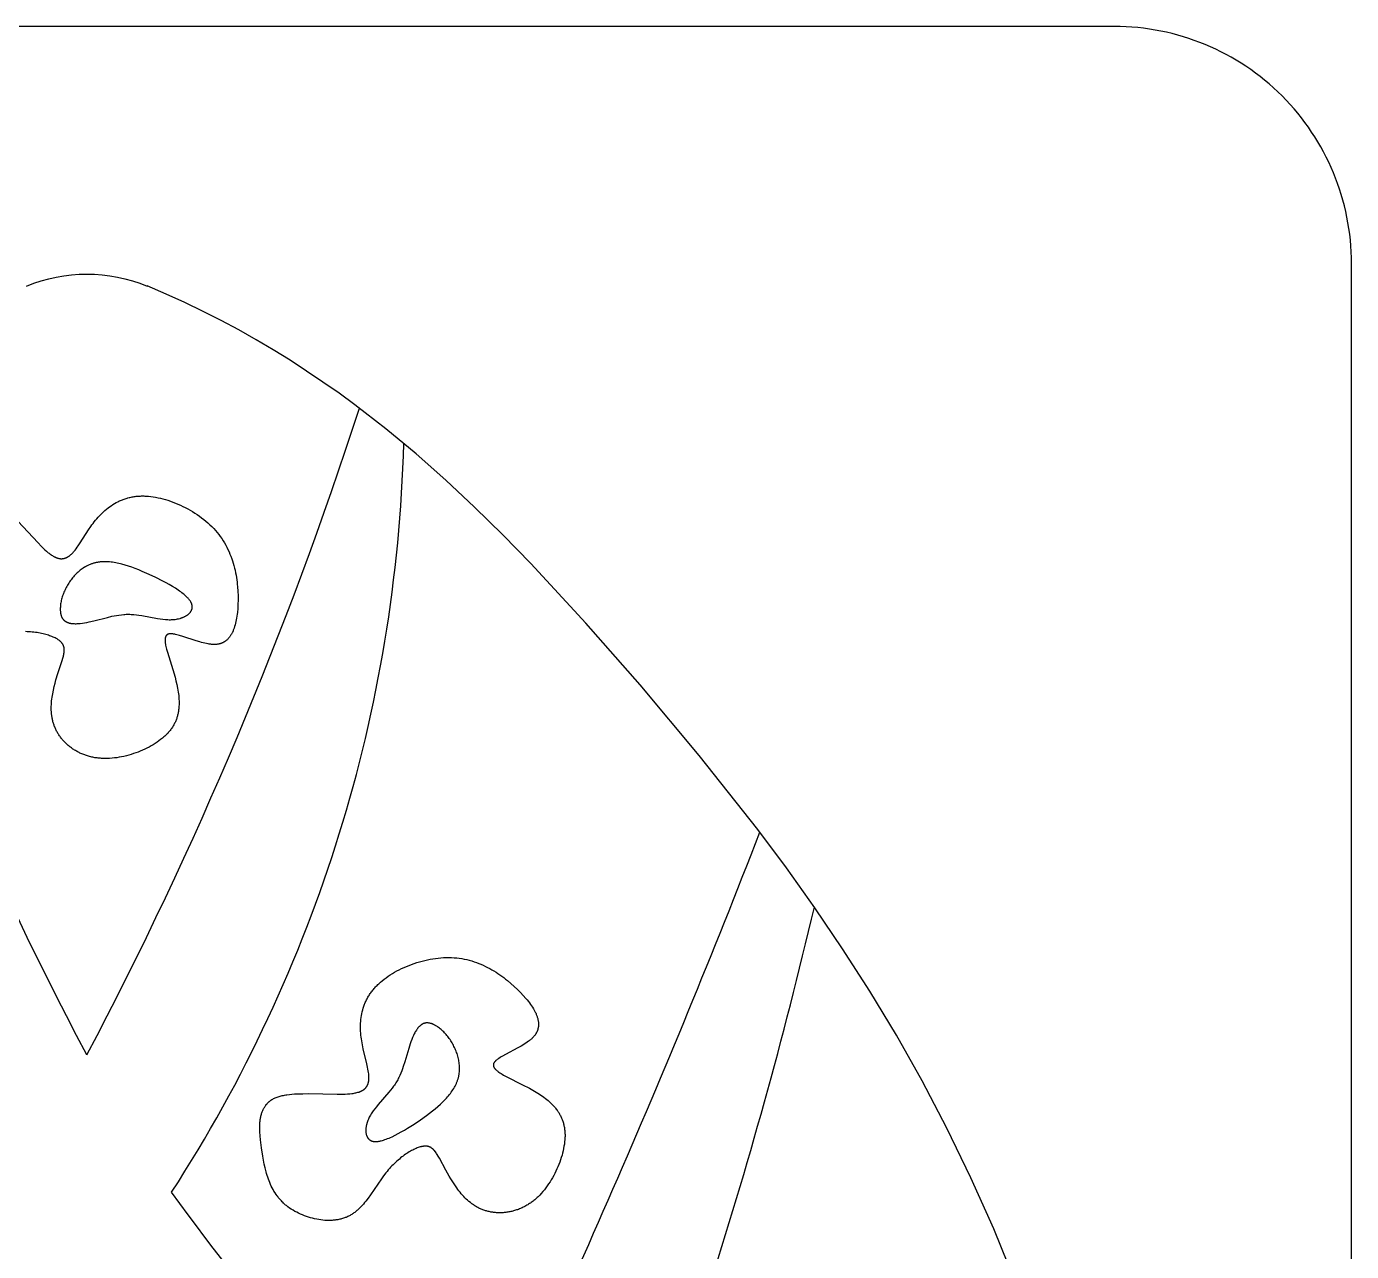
# Model space of a CAD drawing. Extents: x -66 to 16, y -52 to 43.
# Drawn here: x -0.76 to 16, y 27.5 to 43 of the extents above; entities that cross this region are included whole.
import ezdxf

# ---------------------------------------------------------------- set-up
doc = ezdxf.new("R2010")
doc.units = 0
doc.layers.add('CURVES', color=7, linetype='CONTINUOUS')
doc.layers.add('DEFAULT', color=7, linetype='CONTINUOUS')

msp = doc.modelspace()

# ---------------------------------------------------------------- linework, layer by layer
at = {"layer": 'CURVES'}
msp.add_lwpolyline([(-16, 0, 0.414214), (-13, -3), (13, -3, 0.414214), (16, 0), (16, 40, 0.414214), (13, 43), (-13, 43, 0.414214), (-16, 40)], format="xyb", close=True, dxfattribs=at)
msp.add_lwpolyline([(-16, 0, 0.414214), (-13, -3), (13, -3, 0.414214), (16, 0), (16, 40, 0.414214), (13, 43), (-13, 43, 0.414214), (-16, 40)], format="xyb", close=True, dxfattribs=at)
msp.add_lwpolyline([(11.748, 27.106), (11.473, 27.783), (11.184, 28.432), (10.881, 29.057), (10.567, 29.657), (10.242, 30.235), (9.906, 30.792), (9.562, 31.329), (9.21, 31.848), (8.852, 32.351), (8.488, 32.839), (7.749, 33.774), (7, 34.667), (6.314, 35.451), (5.619, 36.204), (5.265, 36.566), (4.906, 36.919), (4.54, 37.26), (4.167, 37.59), (3.784, 37.907), (3.392, 38.211), (3.191, 38.358), (2.988, 38.501), (2.781, 38.64), (2.572, 38.776), (2.359, 38.908), (2.142, 39.036), (1.922, 39.16), (1.699, 39.28), (1.471, 39.395), (1.239, 39.507), (1.003, 39.613), (0.763, 39.716)], dxfattribs=at)
at = {"layer": 'CURVES', "extrusion": (0, 0, -1)}
msp.add_arc((0, 37.867), 2, 67.5705, 112.4295, dxfattribs=at)
msp.add_arc((0, 37.867), 2, 67.5705, 112.4295, dxfattribs=at)
at = {"layer": 'DEFAULT'}
for points in [[(11.748, 27.106), (11.473, 27.783), (11.184, 28.432), (10.881, 29.057), (10.567, 29.657), (10.242, 30.235), (9.906, 30.792), (9.562, 31.329), (9.21, 31.848), (8.852, 32.351), (8.488, 32.839), (7.749, 33.774), (7, 34.667), (6.314, 35.451), (5.619, 36.204), (5.265, 36.566), (4.906, 36.919), (4.54, 37.26), (4.167, 37.59), (3.784, 37.907), (3.392, 38.211), (3.191, 38.358), (2.988, 38.501), (2.781, 38.64), (2.572, 38.776), (2.359, 38.908), (2.142, 39.036), (1.922, 39.16), (1.699, 39.28), (1.471, 39.395), (1.239, 39.507), (1.003, 39.613), (0.763, 39.716)], [(-0.868, 36.736), (-0.621, 36.469), (-0.575, 36.421), (-0.552, 36.399), (-0.53, 36.378), (-0.508, 36.359), (-0.487, 36.341), (-0.476, 36.333), (-0.466, 36.325), (-0.455, 36.317), (-0.445, 36.31), (-0.435, 36.304), (-0.426, 36.298), (-0.416, 36.292), (-0.411, 36.29), (-0.406, 36.287), (-0.402, 36.285), (-0.397, 36.283), (-0.392, 36.281), (-0.388, 36.279), (-0.383, 36.277), (-0.379, 36.275), (-0.374, 36.274), (-0.37, 36.272), (-0.365, 36.271), (-0.361, 36.27), (-0.356, 36.269), (-0.352, 36.268), (-0.348, 36.267), (-0.344, 36.267), (-0.339, 36.266), (-0.335, 36.266), (-0.331, 36.265), (-0.327, 36.265), (-0.323, 36.265), (-0.319, 36.265), (-0.315, 36.265), (-0.311, 36.265), (-0.307, 36.266), (-0.303, 36.266), (-0.299, 36.267), (-0.295, 36.267), (-0.291, 36.268), (-0.287, 36.269), (-0.283, 36.27), (-0.279, 36.271), (-0.276, 36.272), (-0.272, 36.274), (-0.268, 36.275), (-0.264, 36.276), (-0.261, 36.278), (-0.257, 36.28), (-0.253, 36.281), (-0.25, 36.283), (-0.246, 36.285), (-0.242, 36.287), (-0.239, 36.289), (-0.235, 36.291), (-0.232, 36.294), (-0.228, 36.296), (-0.225, 36.299), (-0.221, 36.301), (-0.214, 36.306), (-0.208, 36.312), (-0.201, 36.318), (-0.194, 36.324), (-0.187, 36.331), (-0.181, 36.337), (-0.174, 36.344), (-0.168, 36.352), (-0.161, 36.359), (-0.148, 36.375), (-0.135, 36.391), (-0.123, 36.409), (-0.11, 36.427), (-0.085, 36.465), (0.02, 36.63), (0.049, 36.672), (0.064, 36.692), (0.079, 36.712), (0.094, 36.732), (0.11, 36.752), (0.126, 36.771), (0.142, 36.79), (0.159, 36.808), (0.176, 36.826), (0.194, 36.843), (0.212, 36.86), (0.23, 36.877), (0.249, 36.892), (0.268, 36.908), (0.288, 36.922), (0.308, 36.936), (0.329, 36.95), (0.35, 36.963), (0.371, 36.975), (0.393, 36.986), (0.404, 36.992), (0.415, 36.997), (0.427, 37.002), (0.438, 37.007), (0.45, 37.011), (0.461, 37.016), (0.473, 37.02), (0.485, 37.024), (0.497, 37.028), (0.509, 37.032), (0.521, 37.035), (0.534, 37.038), (0.546, 37.041), (0.559, 37.044), (0.572, 37.047), (0.585, 37.049), (0.598, 37.051), (0.611, 37.053), (0.624, 37.055), (0.638, 37.056), (0.651, 37.057), (0.665, 37.058), (0.679, 37.058), (0.693, 37.059), (0.707, 37.059), (0.721, 37.059), (0.735, 37.058), (0.75, 37.058), (0.779, 37.056), (0.809, 37.053), (0.839, 37.048), (0.87, 37.043), (0.901, 37.037), (0.932, 37.03), (0.963, 37.022), (0.995, 37.013), (1.026, 37.004), (1.058, 36.993), (1.09, 36.981), (1.121, 36.969), (1.153, 36.956), (1.184, 36.942), (1.215, 36.927), (1.246, 36.912), (1.277, 36.895), (1.307, 36.878), (1.337, 36.861), (1.367, 36.842), (1.396, 36.823), (1.424, 36.803), (1.452, 36.783), (1.479, 36.762), (1.506, 36.74), (1.532, 36.717), (1.557, 36.695), (1.581, 36.671), (1.605, 36.647), (1.627, 36.622), (1.649, 36.597), (1.669, 36.572), (1.689, 36.546), (1.707, 36.519), (1.725, 36.492), (1.741, 36.465), (1.757, 36.437), (1.772, 36.409), (1.786, 36.381), (1.799, 36.352), (1.811, 36.324), (1.823, 36.295), (1.834, 36.265), (1.843, 36.236), (1.853, 36.207), (1.861, 36.177), (1.869, 36.147), (1.876, 36.118), (1.882, 36.088), (1.888, 36.058), (1.893, 36.029), (1.897, 35.999), (1.901, 35.97), (1.904, 35.941), (1.907, 35.911), (1.911, 35.854), (1.913, 35.797), (1.913, 35.742), (1.912, 35.688), (1.909, 35.636), (1.905, 35.585), (1.902, 35.561), (1.899, 35.537), (1.895, 35.514), (1.891, 35.491), (1.887, 35.469), (1.882, 35.448), (1.876, 35.427), (1.87, 35.407), (1.864, 35.387), (1.86, 35.378), (1.857, 35.368), (1.853, 35.359), (1.85, 35.35), (1.846, 35.342), (1.842, 35.333), (1.837, 35.325), (1.833, 35.317), (1.829, 35.309), (1.824, 35.301), (1.819, 35.294), (1.814, 35.286), (1.809, 35.279), (1.804, 35.272), (1.799, 35.266), (1.794, 35.259), (1.788, 35.253), (1.782, 35.247), (1.776, 35.241), (1.77, 35.236), (1.764, 35.231), (1.761, 35.228), (1.758, 35.226), (1.755, 35.223), (1.751, 35.221), (1.748, 35.219), (1.745, 35.216), (1.741, 35.214), (1.738, 35.212), (1.734, 35.21), (1.731, 35.208), (1.727, 35.206), (1.724, 35.204), (1.72, 35.202), (1.717, 35.201), (1.713, 35.199), (1.709, 35.197), (1.705, 35.196), (1.702, 35.194), (1.698, 35.193), (1.694, 35.192), (1.69, 35.19), (1.686, 35.189), (1.682, 35.188), (1.678, 35.187), (1.674, 35.186), (1.669, 35.185), (1.665, 35.184), (1.661, 35.183), (1.652, 35.182), (1.644, 35.181), (1.635, 35.18), (1.625, 35.179), (1.616, 35.179), (1.607, 35.179), (1.597, 35.179), (1.587, 35.18), (1.577, 35.181), (1.567, 35.182), (1.557, 35.183), (1.547, 35.184), (1.536, 35.186), (1.515, 35.19), (1.494, 35.194), (1.472, 35.199), (1.45, 35.205), (1.428, 35.211), (1.384, 35.224), (1.213, 35.281), (1.174, 35.293), (1.156, 35.299), (1.138, 35.303), (1.121, 35.307), (1.113, 35.309), (1.105, 35.311), (1.097, 35.312), (1.09, 35.313), (1.082, 35.314), (1.075, 35.315), (1.068, 35.315), (1.065, 35.315), (1.062, 35.315), (1.059, 35.315), (1.056, 35.315), (1.053, 35.315), (1.05, 35.315), (1.047, 35.314), (1.044, 35.314), (1.041, 35.314), (1.039, 35.313), (1.036, 35.312), (1.035, 35.312), (1.034, 35.312), (1.032, 35.311), (1.031, 35.311), (1.03, 35.311), (1.029, 35.31), (1.028, 35.31), (1.026, 35.309), (1.025, 35.309), (1.024, 35.308), (1.023, 35.308), (1.022, 35.307), (1.021, 35.307), (1.02, 35.306), (1.019, 35.306), (1.018, 35.305), (1.017, 35.304), (1.016, 35.304), (1.015, 35.303), (1.014, 35.302), (1.014, 35.302), (1.013, 35.301), (1.012, 35.3), (1.011, 35.299), (1.01, 35.299), (1.009, 35.298), (1.009, 35.297), (1.008, 35.296), (1.007, 35.295), (1.006, 35.294), (1.006, 35.293), (1.005, 35.293), (1.004, 35.292), (1.004, 35.291), (1.003, 35.29), (1.002, 35.289), (1.002, 35.288), (1.001, 35.287), (1.001, 35.286), (1, 35.285), (1, 35.284), (0.999, 35.282), (0.999, 35.281), (0.998, 35.28), (0.997, 35.278), (0.996, 35.276), (0.996, 35.273), (0.995, 35.271), (0.994, 35.268), (0.993, 35.265), (0.993, 35.263), (0.992, 35.26), (0.992, 35.257), (0.992, 35.254), (0.991, 35.251), (0.991, 35.248), (0.991, 35.245), (0.991, 35.242), (0.991, 35.239), (0.991, 35.232), (0.991, 35.226), (0.991, 35.219), (0.992, 35.211), (0.992, 35.204), (0.993, 35.196), (0.994, 35.189), (0.997, 35.172), (1.001, 35.155), (1.005, 35.138), (1.009, 35.119), (1.019, 35.081), (1.088, 34.861), (1.116, 34.766), (1.128, 34.719), (1.139, 34.672), (1.149, 34.625), (1.153, 34.602), (1.157, 34.578), (1.16, 34.555), (1.163, 34.532), (1.165, 34.509), (1.166, 34.486), (1.167, 34.463), (1.168, 34.441), (1.167, 34.418), (1.166, 34.396), (1.164, 34.374), (1.163, 34.363), (1.162, 34.352), (1.16, 34.341), (1.158, 34.33), (1.156, 34.319), (1.154, 34.308), (1.152, 34.297), (1.149, 34.286), (1.146, 34.276), (1.143, 34.265), (1.14, 34.255), (1.137, 34.244), (1.133, 34.234), (1.129, 34.223), (1.125, 34.213), (1.12, 34.202), (1.116, 34.192), (1.111, 34.182), (1.106, 34.172), (1.1, 34.162), (1.094, 34.152), (1.089, 34.142), (1.082, 34.132), (1.076, 34.122), (1.069, 34.112), (1.062, 34.103), (1.055, 34.093), (1.047, 34.084), (1.039, 34.074), (1.031, 34.065), (1.023, 34.055), (1.014, 34.046), (1.005, 34.037), (0.995, 34.028), (0.986, 34.019), (0.976, 34.01), (0.956, 33.993), (0.934, 33.975), (0.912, 33.959), (0.889, 33.942), (0.864, 33.927), (0.84, 33.911), (0.814, 33.896), (0.788, 33.882), (0.761, 33.868), (0.734, 33.855), (0.706, 33.842), (0.677, 33.83), (0.649, 33.818), (0.619, 33.808), (0.59, 33.798), (0.56, 33.788), (0.53, 33.779), (0.5, 33.771), (0.47, 33.764), (0.439, 33.758), (0.409, 33.752), (0.379, 33.747), (0.349, 33.743), (0.319, 33.74), (0.289, 33.738), (0.259, 33.737), (0.23, 33.737), (0.201, 33.737), (0.186, 33.738), (0.172, 33.739), (0.158, 33.74), (0.144, 33.741), (0.13, 33.743), (0.116, 33.745), (0.103, 33.747), (0.089, 33.75), (0.076, 33.752), (0.062, 33.755), (0.049, 33.758), (0.036, 33.761), (0.023, 33.765), (0.01, 33.769), (-0.002, 33.773), (-0.015, 33.777), (-0.027, 33.781), (-0.039, 33.786), (-0.051, 33.791), (-0.063, 33.796), (-0.075, 33.801), (-0.087, 33.806), (-0.098, 33.812), (-0.11, 33.818), (-0.121, 33.824), (-0.132, 33.83), (-0.143, 33.836), (-0.154, 33.843), (-0.164, 33.849), (-0.175, 33.856), (-0.185, 33.863), (-0.195, 33.87), (-0.205, 33.878), (-0.215, 33.885), (-0.224, 33.893), (-0.234, 33.901), (-0.243, 33.908), (-0.252, 33.917), (-0.261, 33.925), (-0.269, 33.933), (-0.278, 33.942), (-0.286, 33.95), (-0.294, 33.959), (-0.302, 33.968), (-0.31, 33.977), (-0.318, 33.986), (-0.325, 33.996), (-0.332, 34.005), (-0.339, 34.015), (-0.346, 34.024), (-0.352, 34.034), (-0.359, 34.044), (-0.365, 34.054), (-0.371, 34.064), (-0.377, 34.074), (-0.382, 34.084), (-0.387, 34.094), (-0.393, 34.105), (-0.397, 34.115), (-0.402, 34.126), (-0.406, 34.136), (-0.411, 34.147), (-0.415, 34.158), (-0.418, 34.169), (-0.422, 34.18), (-0.425, 34.191), (-0.428, 34.202), (-0.431, 34.213), (-0.434, 34.224), (-0.436, 34.235), (-0.438, 34.247), (-0.44, 34.258), (-0.442, 34.269), (-0.444, 34.281), (-0.446, 34.303), (-0.448, 34.326), (-0.449, 34.349), (-0.449, 34.373), (-0.449, 34.396), (-0.448, 34.419), (-0.447, 34.442), (-0.445, 34.465), (-0.442, 34.488), (-0.439, 34.511), (-0.436, 34.534), (-0.432, 34.557), (-0.423, 34.602), (-0.413, 34.647), (-0.402, 34.69), (-0.39, 34.732), (-0.366, 34.812), (-0.312, 34.977), (-0.304, 35.005), (-0.297, 35.03), (-0.294, 35.042), (-0.292, 35.054), (-0.29, 35.065), (-0.288, 35.076), (-0.287, 35.082), (-0.287, 35.087), (-0.286, 35.092), (-0.286, 35.097), (-0.286, 35.103), (-0.286, 35.108), (-0.286, 35.112), (-0.286, 35.117), (-0.286, 35.122), (-0.286, 35.127), (-0.287, 35.131), (-0.287, 35.136), (-0.288, 35.14), (-0.289, 35.145), (-0.29, 35.149), (-0.291, 35.153), (-0.293, 35.158), (-0.294, 35.162), (-0.295, 35.164), (-0.296, 35.166), (-0.297, 35.168), (-0.297, 35.17), (-0.298, 35.172), (-0.299, 35.174), (-0.3, 35.176), (-0.301, 35.178), (-0.302, 35.18), (-0.304, 35.182), (-0.306, 35.186), (-0.308, 35.189), (-0.311, 35.193), (-0.314, 35.197), (-0.317, 35.201), (-0.32, 35.204), (-0.323, 35.208), (-0.327, 35.212), (-0.331, 35.215), (-0.334, 35.219), (-0.339, 35.222), (-0.343, 35.226), (-0.347, 35.229), (-0.352, 35.232), (-0.356, 35.236), (-0.361, 35.239), (-0.366, 35.243), (-0.372, 35.246), (-0.377, 35.249), (-0.389, 35.256), (-0.401, 35.262), (-0.413, 35.268), (-0.427, 35.274), (-0.441, 35.28), (-0.455, 35.286), (-0.471, 35.291), (-0.486, 35.296), (-0.503, 35.301), (-0.519, 35.306), (-0.537, 35.311), (-0.554, 35.315), (-0.573, 35.319), (-0.591, 35.323), (-0.61, 35.326), (-0.63, 35.329), (-0.65, 35.332), (-0.67, 35.335), (-0.691, 35.337), (-0.712, 35.339), (-0.733, 35.34), (-0.755, 35.341), (-0.777, 35.342)]]:
    msp.add_lwpolyline(points, dxfattribs=at)
for points in [[(0.142, 36.221), (0.134, 36.219), (0.125, 36.217), (0.117, 36.216), (0.108, 36.214), (0.1, 36.212), (0.092, 36.209), (0.084, 36.207), (0.075, 36.205), (0.067, 36.202), (0.059, 36.199), (0.052, 36.196), (0.044, 36.193), (0.028, 36.187), (0.013, 36.18), (-0.002, 36.172), (-0.017, 36.164), (-0.031, 36.156), (-0.045, 36.147), (-0.059, 36.138), (-0.072, 36.128), (-0.085, 36.118), (-0.098, 36.107), (-0.111, 36.096), (-0.123, 36.085), (-0.135, 36.073), (-0.147, 36.062), (-0.158, 36.049), (-0.169, 36.037), (-0.18, 36.024), (-0.19, 36.011), (-0.2, 35.998), (-0.21, 35.984), (-0.22, 35.971), (-0.229, 35.957), (-0.237, 35.943), (-0.246, 35.928), (-0.254, 35.914), (-0.262, 35.899), (-0.269, 35.885), (-0.276, 35.87), (-0.283, 35.855), (-0.289, 35.84), (-0.295, 35.825), (-0.301, 35.811), (-0.306, 35.796), (-0.311, 35.781), (-0.315, 35.766), (-0.319, 35.751), (-0.323, 35.737), (-0.326, 35.722), (-0.329, 35.708), (-0.331, 35.694), (-0.333, 35.68), (-0.334, 35.666), (-0.335, 35.653), (-0.336, 35.639), (-0.336, 35.626), (-0.336, 35.62), (-0.336, 35.614), (-0.336, 35.608), (-0.335, 35.601), (-0.335, 35.595), (-0.334, 35.589), (-0.333, 35.583), (-0.332, 35.578), (-0.331, 35.572), (-0.33, 35.566), (-0.329, 35.561), (-0.328, 35.556), (-0.326, 35.55), (-0.324, 35.545), (-0.323, 35.54), (-0.321, 35.535), (-0.319, 35.53), (-0.317, 35.526), (-0.314, 35.521), (-0.312, 35.517), (-0.311, 35.514), (-0.31, 35.512), (-0.308, 35.51), (-0.307, 35.508), (-0.306, 35.506), (-0.304, 35.504), (-0.303, 35.502), (-0.301, 35.5), (-0.3, 35.498), (-0.298, 35.496), (-0.297, 35.494), (-0.295, 35.493), (-0.293, 35.491), (-0.292, 35.489), (-0.29, 35.487), (-0.288, 35.486), (-0.287, 35.484), (-0.285, 35.483), (-0.283, 35.481), (-0.281, 35.48), (-0.279, 35.478), (-0.277, 35.477), (-0.275, 35.475), (-0.273, 35.474), (-0.271, 35.472), (-0.269, 35.471), (-0.267, 35.47), (-0.265, 35.469), (-0.261, 35.466), (-0.256, 35.464), (-0.252, 35.462), (-0.247, 35.46), (-0.243, 35.458), (-0.238, 35.456), (-0.233, 35.454), (-0.228, 35.453), (-0.223, 35.451), (-0.218, 35.45), (-0.212, 35.449), (-0.207, 35.448), (-0.201, 35.447), (-0.196, 35.446), (-0.19, 35.445), (-0.184, 35.445), (-0.179, 35.444), (-0.173, 35.443), (-0.161, 35.443), (-0.148, 35.442), (-0.136, 35.442), (-0.123, 35.443), (-0.11, 35.443), (-0.097, 35.444), (-0.083, 35.446), (-0.056, 35.449), (-0.028, 35.453), (0.001, 35.458), (0.029, 35.464), (0.087, 35.478), (0.26, 35.523), (0.318, 35.536), (0.347, 35.542), (0.377, 35.548), (0.406, 35.552), (0.437, 35.556), (0.467, 35.559), (0.483, 35.56), (0.498, 35.561), (0.514, 35.561), (0.53, 35.561), (0.545, 35.561), (0.561, 35.56), (0.578, 35.56), (0.594, 35.558), (0.627, 35.555), (0.66, 35.55), (0.694, 35.545), (0.896, 35.509), (0.93, 35.503), (0.962, 35.499), (0.995, 35.496), (1.011, 35.495), (1.027, 35.494), (1.042, 35.493), (1.058, 35.493), (1.073, 35.494), (1.089, 35.495), (1.104, 35.496), (1.118, 35.497), (1.133, 35.5), (1.147, 35.502), (1.161, 35.505), (1.175, 35.509), (1.181, 35.51), (1.188, 35.512), (1.194, 35.515), (1.201, 35.517), (1.207, 35.519), (1.213, 35.521), (1.219, 35.524), (1.225, 35.526), (1.231, 35.529), (1.237, 35.532), (1.242, 35.534), (1.248, 35.537), (1.253, 35.54), (1.258, 35.543), (1.263, 35.546), (1.268, 35.55), (1.273, 35.553), (1.277, 35.556), (1.282, 35.56), (1.286, 35.563), (1.29, 35.567), (1.294, 35.571), (1.298, 35.574), (1.302, 35.578), (1.305, 35.582), (1.307, 35.584), (1.308, 35.586), (1.31, 35.588), (1.312, 35.59), (1.313, 35.592), (1.314, 35.594), (1.316, 35.596), (1.317, 35.599), (1.318, 35.601), (1.32, 35.603), (1.321, 35.605), (1.322, 35.607), (1.323, 35.609), (1.324, 35.611), (1.325, 35.614), (1.326, 35.616), (1.327, 35.618), (1.328, 35.62), (1.329, 35.623), (1.329, 35.625), (1.33, 35.627), (1.331, 35.629), (1.331, 35.632), (1.332, 35.634), (1.332, 35.636), (1.333, 35.639), (1.333, 35.641), (1.333, 35.644), (1.334, 35.646), (1.334, 35.648), (1.334, 35.651), (1.334, 35.653), (1.334, 35.656), (1.334, 35.658), (1.334, 35.661), (1.334, 35.663), (1.333, 35.666), (1.333, 35.668), (1.333, 35.671), (1.332, 35.673), (1.332, 35.676), (1.331, 35.678), (1.331, 35.681), (1.33, 35.683), (1.329, 35.686), (1.329, 35.688), (1.328, 35.691), (1.327, 35.694), (1.326, 35.696), (1.325, 35.699), (1.324, 35.701), (1.323, 35.704), (1.321, 35.707), (1.32, 35.709), (1.319, 35.712), (1.317, 35.715), (1.314, 35.72), (1.311, 35.726), (1.307, 35.731), (1.303, 35.736), (1.299, 35.742), (1.295, 35.748), (1.29, 35.753), (1.286, 35.759), (1.281, 35.764), (1.275, 35.77), (1.27, 35.776), (1.258, 35.787), (1.246, 35.798), (1.232, 35.81), (1.218, 35.821), (1.204, 35.833), (1.188, 35.844), (1.172, 35.856), (1.155, 35.868), (1.12, 35.891), (1.083, 35.914), (1.043, 35.937), (1.003, 35.96), (0.961, 35.982), (0.875, 36.026), (0.787, 36.067), (0.699, 36.105), (0.656, 36.123), (0.613, 36.14), (0.57, 36.156), (0.528, 36.17), (0.486, 36.183), (0.445, 36.195), (0.425, 36.2), (0.405, 36.205), (0.385, 36.209), (0.365, 36.213), (0.345, 36.217), (0.326, 36.22), (0.306, 36.222), (0.287, 36.224), (0.268, 36.226), (0.25, 36.227), (0.231, 36.227), (0.213, 36.227), (0.195, 36.226), (0.177, 36.225), (0.168, 36.224), (0.159, 36.223), (0.151, 36.222)], [(3.486, 30.113), (3.482, 30.138), (3.478, 30.162), (3.474, 30.187), (3.471, 30.212), (3.468, 30.237), (3.466, 30.262), (3.464, 30.287), (3.463, 30.311), (3.463, 30.336), (3.463, 30.361), (3.464, 30.386), (3.466, 30.41), (3.468, 30.435), (3.471, 30.459), (3.475, 30.483), (3.479, 30.507), (3.485, 30.531), (3.491, 30.555), (3.497, 30.579), (3.501, 30.591), (3.505, 30.602), (3.509, 30.614), (3.514, 30.626), (3.518, 30.637), (3.523, 30.649), (3.528, 30.66), (3.534, 30.671), (3.539, 30.683), (3.545, 30.694), (3.551, 30.705), (3.557, 30.717), (3.564, 30.728), (3.571, 30.739), (3.578, 30.75), (3.585, 30.761), (3.593, 30.772), (3.6, 30.782), (3.608, 30.793), (3.617, 30.804), (3.625, 30.814), (3.634, 30.825), (3.643, 30.835), (3.653, 30.845), (3.662, 30.856), (3.672, 30.866), (3.683, 30.876), (3.693, 30.886), (3.715, 30.906), (3.738, 30.925), (3.762, 30.944), (3.786, 30.962), (3.812, 30.981), (3.839, 30.998), (3.866, 31.015), (3.894, 31.032), (3.923, 31.048), (3.953, 31.063), (3.983, 31.078), (4.014, 31.092), (4.045, 31.106), (4.077, 31.119), (4.109, 31.131), (4.142, 31.143), (4.175, 31.154), (4.208, 31.164), (4.242, 31.173), (4.275, 31.182), (4.309, 31.189), (4.343, 31.196), (4.377, 31.202), (4.412, 31.207), (4.446, 31.211), (4.48, 31.215), (4.514, 31.217), (4.547, 31.218), (4.581, 31.218), (4.614, 31.218), (4.647, 31.216), (4.68, 31.213), (4.712, 31.209), (4.744, 31.204), (4.776, 31.198), (4.807, 31.191), (4.838, 31.183), (4.869, 31.175), (4.899, 31.165), (4.928, 31.155), (4.958, 31.144), (4.986, 31.132), (5.015, 31.12), (5.043, 31.106), (5.071, 31.093), (5.098, 31.078), (5.124, 31.063), (5.151, 31.048), (5.177, 31.032), (5.202, 31.015), (5.227, 30.999), (5.251, 30.981), (5.275, 30.964), (5.298, 30.946), (5.321, 30.928), (5.366, 30.891), (5.408, 30.853), (5.448, 30.815), (5.486, 30.777), (5.522, 30.738), (5.555, 30.7), (5.571, 30.682), (5.586, 30.663), (5.6, 30.644), (5.614, 30.625), (5.626, 30.607), (5.638, 30.588), (5.65, 30.57), (5.66, 30.552), (5.67, 30.534), (5.674, 30.525), (5.679, 30.516), (5.683, 30.507), (5.686, 30.498), (5.69, 30.489), (5.693, 30.48), (5.696, 30.471), (5.699, 30.463), (5.702, 30.454), (5.704, 30.445), (5.706, 30.437), (5.708, 30.428), (5.71, 30.42), (5.711, 30.411), (5.713, 30.403), (5.713, 30.394), (5.714, 30.386), (5.714, 30.378), (5.714, 30.37), (5.714, 30.362), (5.714, 30.353), (5.713, 30.349), (5.713, 30.345), (5.713, 30.341), (5.712, 30.337), (5.711, 30.333), (5.711, 30.329), (5.71, 30.325), (5.709, 30.322), (5.708, 30.318), (5.707, 30.314), (5.706, 30.31), (5.705, 30.306), (5.704, 30.302), (5.702, 30.298), (5.701, 30.294), (5.7, 30.291), (5.698, 30.287), (5.697, 30.283), (5.695, 30.279), (5.693, 30.275), (5.691, 30.272), (5.689, 30.268), (5.687, 30.264), (5.685, 30.261), (5.683, 30.257), (5.681, 30.253), (5.679, 30.25), (5.676, 30.246), (5.671, 30.239), (5.666, 30.232), (5.661, 30.225), (5.655, 30.218), (5.648, 30.211), (5.642, 30.204), (5.635, 30.197), (5.628, 30.191), (5.62, 30.184), (5.613, 30.177), (5.605, 30.171), (5.597, 30.164), (5.588, 30.158), (5.571, 30.145), (5.553, 30.133), (5.534, 30.121), (5.515, 30.109), (5.495, 30.097), (5.455, 30.075), (5.296, 29.99), (5.26, 29.971), (5.243, 29.961), (5.228, 29.952), (5.213, 29.942), (5.206, 29.937), (5.2, 29.933), (5.193, 29.928), (5.187, 29.923), (5.182, 29.919), (5.176, 29.914), (5.171, 29.91), (5.169, 29.907), (5.167, 29.905), (5.165, 29.903), (5.162, 29.9), (5.16, 29.898), (5.159, 29.896), (5.157, 29.894), (5.155, 29.891), (5.154, 29.889), (5.152, 29.887), (5.151, 29.884), (5.15, 29.883), (5.149, 29.882), (5.149, 29.881), (5.148, 29.88), (5.148, 29.879), (5.147, 29.878), (5.147, 29.876), (5.146, 29.875), (5.146, 29.874), (5.146, 29.873), (5.145, 29.872), (5.145, 29.871), (5.145, 29.87), (5.144, 29.869), (5.144, 29.867), (5.144, 29.866), (5.144, 29.865), (5.143, 29.864), (5.143, 29.863), (5.143, 29.862), (5.143, 29.861), (5.143, 29.86), (5.143, 29.858), (5.143, 29.857), (5.143, 29.856), (5.143, 29.855), (5.143, 29.854), (5.143, 29.853), (5.143, 29.852), (5.143, 29.85), (5.143, 29.849), (5.144, 29.848), (5.144, 29.847), (5.144, 29.846), (5.144, 29.845), (5.145, 29.844), (5.145, 29.843), (5.145, 29.841), (5.146, 29.84), (5.146, 29.839), (5.146, 29.838), (5.147, 29.837), (5.147, 29.836), (5.148, 29.835), (5.149, 29.832), (5.15, 29.83), (5.151, 29.828), (5.152, 29.826), (5.154, 29.823), (5.155, 29.821), (5.157, 29.819), (5.158, 29.817), (5.16, 29.814), (5.162, 29.812), (5.164, 29.81), (5.166, 29.808), (5.168, 29.805), (5.17, 29.803), (5.172, 29.801), (5.177, 29.796), (5.182, 29.792), (5.187, 29.787), (5.193, 29.782), (5.199, 29.778), (5.205, 29.773), (5.211, 29.769), (5.225, 29.759), (5.24, 29.75), (5.255, 29.741), (5.272, 29.731), (5.307, 29.712), (5.513, 29.609), (5.6, 29.564), (5.643, 29.54), (5.684, 29.516), (5.725, 29.49), (5.745, 29.477), (5.764, 29.464), (5.783, 29.45), (5.802, 29.436), (5.82, 29.421), (5.837, 29.407), (5.854, 29.391), (5.871, 29.376), (5.887, 29.36), (5.902, 29.344), (5.917, 29.327), (5.924, 29.319), (5.931, 29.31), (5.938, 29.301), (5.945, 29.293), (5.951, 29.284), (5.958, 29.274), (5.964, 29.265), (5.97, 29.256), (5.975, 29.247), (5.981, 29.237), (5.986, 29.227), (5.992, 29.218), (5.997, 29.208), (6.001, 29.198), (6.006, 29.187), (6.01, 29.177), (6.014, 29.167), (6.018, 29.156), (6.022, 29.145), (6.026, 29.134), (6.029, 29.123), (6.032, 29.112), (6.035, 29.101), (6.037, 29.089), (6.04, 29.078), (6.042, 29.066), (6.044, 29.054), (6.045, 29.042), (6.047, 29.03), (6.048, 29.017), (6.049, 29.005), (6.049, 28.992), (6.05, 28.979), (6.05, 28.966), (6.05, 28.953), (6.049, 28.94), (6.048, 28.913), (6.045, 28.885), (6.042, 28.858), (6.037, 28.83), (6.032, 28.801), (6.026, 28.773), (6.019, 28.744), (6.012, 28.715), (6.003, 28.686), (5.994, 28.657), (5.983, 28.628), (5.972, 28.599), (5.961, 28.571), (5.948, 28.542), (5.935, 28.514), (5.922, 28.486), (5.907, 28.458), (5.892, 28.431), (5.876, 28.404), (5.86, 28.378), (5.843, 28.352), (5.825, 28.327), (5.807, 28.302), (5.789, 28.278), (5.77, 28.255), (5.75, 28.233), (5.73, 28.212), (5.71, 28.191), (5.699, 28.181), (5.689, 28.172), (5.678, 28.162), (5.667, 28.153), (5.656, 28.144), (5.645, 28.136), (5.634, 28.127), (5.623, 28.119), (5.612, 28.111), (5.601, 28.104), (5.59, 28.096), (5.578, 28.089), (5.567, 28.082), (5.555, 28.076), (5.543, 28.069), (5.532, 28.063), (5.52, 28.057), (5.508, 28.052), (5.496, 28.046), (5.485, 28.041), (5.473, 28.036), (5.461, 28.031), (5.449, 28.027), (5.437, 28.023), (5.425, 28.019), (5.412, 28.015), (5.4, 28.012), (5.388, 28.008), (5.376, 28.005), (5.364, 28.003), (5.352, 28), (5.34, 27.998), (5.327, 27.996), (5.315, 27.994), (5.303, 27.992), (5.291, 27.991), (5.279, 27.99), (5.267, 27.989), (5.255, 27.988), (5.243, 27.988), (5.231, 27.987), (5.219, 27.987), (5.207, 27.988), (5.195, 27.988), (5.183, 27.989), (5.171, 27.99), (5.159, 27.991), (5.147, 27.992), (5.136, 27.994), (5.124, 27.995), (5.113, 27.997), (5.101, 28), (5.09, 28.002), (5.078, 28.005), (5.067, 28.008), (5.056, 28.011), (5.045, 28.014), (5.034, 28.017), (5.023, 28.021), (5.012, 28.025), (5.001, 28.029), (4.99, 28.034), (4.98, 28.038), (4.969, 28.043), (4.959, 28.048), (4.949, 28.053), (4.939, 28.059), (4.929, 28.064), (4.919, 28.07), (4.909, 28.076), (4.9, 28.082), (4.89, 28.089), (4.881, 28.095), (4.871, 28.102), (4.853, 28.116), (4.835, 28.131), (4.818, 28.146), (4.801, 28.162), (4.784, 28.178), (4.768, 28.195), (4.753, 28.212), (4.737, 28.229), (4.722, 28.247), (4.708, 28.265), (4.694, 28.284), (4.68, 28.302), (4.654, 28.34), (4.629, 28.378), (4.605, 28.416), (4.583, 28.453), (4.542, 28.526), (4.46, 28.68), (4.446, 28.704), (4.432, 28.727), (4.425, 28.737), (4.418, 28.747), (4.411, 28.757), (4.405, 28.765), (4.401, 28.77), (4.398, 28.774), (4.394, 28.778), (4.391, 28.781), (4.387, 28.785), (4.384, 28.789), (4.38, 28.792), (4.377, 28.795), (4.373, 28.798), (4.37, 28.801), (4.366, 28.804), (4.362, 28.807), (4.358, 28.809), (4.355, 28.812), (4.351, 28.814), (4.347, 28.816), (4.343, 28.818), (4.339, 28.82), (4.337, 28.821), (4.335, 28.822), (4.333, 28.823), (4.331, 28.823), (4.329, 28.824), (4.326, 28.825), (4.324, 28.825), (4.322, 28.826), (4.32, 28.827), (4.318, 28.827), (4.313, 28.828), (4.309, 28.829), (4.304, 28.83), (4.3, 28.83), (4.295, 28.831), (4.29, 28.831), (4.285, 28.831), (4.28, 28.831), (4.275, 28.831), (4.27, 28.83), (4.265, 28.83), (4.259, 28.829), (4.254, 28.828), (4.248, 28.827), (4.242, 28.826), (4.236, 28.825), (4.23, 28.824), (4.224, 28.822), (4.218, 28.821), (4.206, 28.817), (4.193, 28.813), (4.179, 28.808), (4.166, 28.802), (4.152, 28.796), (4.138, 28.789), (4.123, 28.782), (4.109, 28.775), (4.094, 28.766), (4.079, 28.758), (4.063, 28.748), (4.048, 28.738), (4.033, 28.728), (4.017, 28.717), (4.001, 28.706), (3.985, 28.694), (3.97, 28.681), (3.954, 28.668), (3.938, 28.655), (3.922, 28.641), (3.906, 28.626), (3.891, 28.612), (3.875, 28.596), (3.859, 28.58), (3.844, 28.564), (3.829, 28.547), (3.813, 28.53), (3.799, 28.512), (3.784, 28.494), (3.755, 28.456), (3.727, 28.417), (3.588, 28.213), (3.56, 28.174), (3.53, 28.135), (3.515, 28.116), (3.499, 28.098), (3.483, 28.08), (3.467, 28.063), (3.451, 28.046), (3.434, 28.03), (3.425, 28.022), (3.416, 28.015), (3.407, 28.007), (3.398, 28), (3.389, 27.993), (3.38, 27.986), (3.371, 27.98), (3.361, 27.973), (3.351, 27.967), (3.342, 27.961), (3.332, 27.955), (3.322, 27.95), (3.311, 27.944), (3.301, 27.939), (3.29, 27.934), (3.28, 27.93), (3.269, 27.926), (3.258, 27.922), (3.247, 27.918), (3.235, 27.914), (3.224, 27.911), (3.212, 27.908), (3.2, 27.905), (3.188, 27.903), (3.176, 27.9), (3.164, 27.898), (3.152, 27.897), (3.14, 27.895), (3.127, 27.894), (3.115, 27.893), (3.102, 27.892), (3.09, 27.891), (3.077, 27.891), (3.064, 27.891), (3.038, 27.891), (3.012, 27.892), (2.986, 27.894), (2.96, 27.897), (2.934, 27.901), (2.908, 27.906), (2.881, 27.911), (2.855, 27.918), (2.829, 27.925), (2.804, 27.932), (2.778, 27.941), (2.753, 27.95), (2.728, 27.96), (2.703, 27.971), (2.679, 27.982), (2.655, 27.994), (2.632, 28.006), (2.609, 28.02), (2.587, 28.033), (2.566, 28.048), (2.545, 28.063), (2.535, 28.07), (2.525, 28.078), (2.515, 28.086), (2.506, 28.094), (2.497, 28.103), (2.488, 28.111), (2.479, 28.12), (2.47, 28.128), (2.462, 28.137), (2.453, 28.146), (2.445, 28.155), (2.437, 28.164), (2.43, 28.173), (2.422, 28.183), (2.415, 28.192), (2.408, 28.202), (2.394, 28.221), (2.381, 28.241), (2.368, 28.261), (2.356, 28.282), (2.345, 28.303), (2.334, 28.325), (2.324, 28.346), (2.315, 28.369), (2.306, 28.391), (2.297, 28.414), (2.289, 28.437), (2.282, 28.46), (2.275, 28.484), (2.268, 28.508), (2.256, 28.556), (2.245, 28.605), (2.235, 28.655), (2.226, 28.706), (2.211, 28.808), (2.198, 28.911), (2.193, 28.962), (2.19, 29.013), (2.189, 29.037), (2.189, 29.062), (2.189, 29.086), (2.19, 29.11), (2.191, 29.134), (2.193, 29.145), (2.194, 29.157), (2.195, 29.168), (2.197, 29.179), (2.199, 29.19), (2.201, 29.201), (2.203, 29.212), (2.206, 29.223), (2.209, 29.234), (2.212, 29.244), (2.215, 29.254), (2.219, 29.264), (2.222, 29.274), (2.227, 29.284), (2.231, 29.294), (2.235, 29.303), (2.24, 29.312), (2.246, 29.321), (2.251, 29.33), (2.257, 29.339), (2.26, 29.343), (2.263, 29.348), (2.266, 29.352), (2.269, 29.356), (2.273, 29.36), (2.276, 29.364), (2.28, 29.368), (2.283, 29.372), (2.287, 29.376), (2.29, 29.379), (2.294, 29.383), (2.298, 29.387), (2.302, 29.39), (2.306, 29.394), (2.31, 29.397), (2.315, 29.401), (2.319, 29.404), (2.323, 29.408), (2.328, 29.411), (2.333, 29.414), (2.337, 29.417), (2.342, 29.42), (2.347, 29.423), (2.352, 29.426), (2.357, 29.429), (2.362, 29.432), (2.373, 29.437), (2.384, 29.443), (2.395, 29.447), (2.407, 29.452), (2.419, 29.456), (2.432, 29.461), (2.445, 29.464), (2.459, 29.468), (2.472, 29.471), (2.487, 29.474), (2.501, 29.477), (2.516, 29.48), (2.531, 29.482), (2.563, 29.486), (2.595, 29.489), (2.628, 29.492), (2.662, 29.493), (2.733, 29.495), (2.806, 29.496), (3.169, 29.488), (3.235, 29.489), (3.267, 29.49), (3.297, 29.492), (3.327, 29.494), (3.354, 29.497), (3.368, 29.499), (3.381, 29.501), (3.393, 29.504), (3.405, 29.506), (3.417, 29.509), (3.428, 29.512), (3.439, 29.515), (3.444, 29.516), (3.449, 29.518), (3.454, 29.52), (3.459, 29.522), (3.463, 29.524), (3.468, 29.526), (3.472, 29.528), (3.477, 29.53), (3.481, 29.532), (3.485, 29.534), (3.489, 29.537), (3.493, 29.539), (3.497, 29.541), (3.5, 29.544), (3.504, 29.547), (3.507, 29.549), (3.511, 29.552), (3.514, 29.555), (3.517, 29.557), (3.52, 29.56), (3.523, 29.563), (3.526, 29.566), (3.528, 29.569), (3.531, 29.572), (3.533, 29.575), (3.536, 29.578), (3.538, 29.582), (3.54, 29.585), (3.543, 29.588), (3.545, 29.592), (3.546, 29.595), (3.548, 29.599), (3.55, 29.602), (3.552, 29.606), (3.553, 29.609), (3.555, 29.613), (3.556, 29.617), (3.558, 29.621), (3.559, 29.625), (3.56, 29.628), (3.561, 29.632), (3.562, 29.636), (3.563, 29.64), (3.564, 29.644), (3.565, 29.649), (3.566, 29.653), (3.566, 29.657), (3.567, 29.661), (3.568, 29.67), (3.569, 29.679), (3.569, 29.688), (3.569, 29.697), (3.569, 29.706), (3.569, 29.716), (3.568, 29.725), (3.568, 29.735), (3.567, 29.745), (3.564, 29.765), (3.561, 29.786), (3.557, 29.807), (3.553, 29.829), (3.543, 29.873), (3.497, 30.063)], [(4.682, 29.64), (4.685, 29.648), (4.688, 29.656), (4.691, 29.665), (4.694, 29.673), (4.696, 29.681), (4.699, 29.689), (4.701, 29.697), (4.703, 29.706), (4.705, 29.714), (4.706, 29.722), (4.708, 29.73), (4.709, 29.739), (4.711, 29.755), (4.713, 29.772), (4.714, 29.789), (4.715, 29.805), (4.715, 29.822), (4.715, 29.839), (4.714, 29.855), (4.712, 29.872), (4.71, 29.888), (4.708, 29.905), (4.705, 29.921), (4.701, 29.937), (4.698, 29.954), (4.693, 29.97), (4.689, 29.986), (4.684, 30.002), (4.678, 30.017), (4.672, 30.033), (4.666, 30.048), (4.659, 30.064), (4.652, 30.079), (4.645, 30.094), (4.637, 30.109), (4.629, 30.123), (4.621, 30.137), (4.613, 30.151), (4.604, 30.165), (4.595, 30.179), (4.586, 30.192), (4.576, 30.205), (4.566, 30.218), (4.556, 30.23), (4.546, 30.242), (4.536, 30.254), (4.525, 30.265), (4.515, 30.276), (4.504, 30.287), (4.493, 30.297), (4.482, 30.307), (4.472, 30.316), (4.461, 30.325), (4.449, 30.333), (4.438, 30.341), (4.427, 30.348), (4.416, 30.355), (4.411, 30.358), (4.405, 30.361), (4.4, 30.364), (4.394, 30.367), (4.389, 30.37), (4.383, 30.372), (4.378, 30.374), (4.372, 30.377), (4.367, 30.379), (4.362, 30.381), (4.356, 30.382), (4.351, 30.384), (4.346, 30.385), (4.34, 30.386), (4.335, 30.388), (4.33, 30.388), (4.325, 30.389), (4.32, 30.39), (4.314, 30.39), (4.309, 30.39), (4.307, 30.39), (4.304, 30.39), (4.302, 30.39), (4.299, 30.39), (4.297, 30.39), (4.295, 30.39), (4.292, 30.39), (4.29, 30.39), (4.287, 30.389), (4.285, 30.389), (4.283, 30.388), (4.28, 30.388), (4.278, 30.387), (4.276, 30.387), (4.273, 30.386), (4.271, 30.386), (4.269, 30.385), (4.266, 30.384), (4.264, 30.384), (4.262, 30.383), (4.26, 30.382), (4.257, 30.381), (4.255, 30.38), (4.253, 30.379), (4.251, 30.378), (4.249, 30.377), (4.246, 30.376), (4.244, 30.375), (4.24, 30.372), (4.236, 30.37), (4.232, 30.367), (4.228, 30.364), (4.224, 30.361), (4.22, 30.358), (4.216, 30.354), (4.212, 30.351), (4.208, 30.347), (4.204, 30.343), (4.2, 30.339), (4.197, 30.335), (4.193, 30.331), (4.189, 30.327), (4.186, 30.322), (4.182, 30.318), (4.179, 30.313), (4.175, 30.308), (4.169, 30.298), (4.162, 30.288), (4.156, 30.277), (4.149, 30.266), (4.143, 30.254), (4.137, 30.242), (4.132, 30.23), (4.12, 30.205), (4.11, 30.179), (4.1, 30.151), (4.09, 30.124), (4.072, 30.067), (4.022, 29.896), (4.004, 29.839), (3.995, 29.811), (3.984, 29.783), (3.973, 29.755), (3.961, 29.727), (3.948, 29.699), (3.941, 29.685), (3.933, 29.672), (3.926, 29.658), (3.918, 29.644), (3.909, 29.631), (3.901, 29.617), (3.892, 29.604), (3.882, 29.591), (3.862, 29.564), (3.842, 29.538), (3.82, 29.512), (3.685, 29.356), (3.663, 29.33), (3.643, 29.304), (3.624, 29.278), (3.614, 29.265), (3.606, 29.251), (3.597, 29.238), (3.589, 29.225), (3.582, 29.211), (3.574, 29.198), (3.568, 29.184), (3.562, 29.171), (3.556, 29.157), (3.551, 29.144), (3.547, 29.13), (3.543, 29.117), (3.541, 29.11), (3.539, 29.103), (3.538, 29.097), (3.536, 29.09), (3.535, 29.084), (3.534, 29.077), (3.533, 29.071), (3.532, 29.064), (3.531, 29.058), (3.531, 29.052), (3.53, 29.045), (3.53, 29.039), (3.53, 29.033), (3.53, 29.027), (3.53, 29.021), (3.53, 29.015), (3.53, 29.01), (3.531, 29.004), (3.532, 28.998), (3.533, 28.993), (3.534, 28.988), (3.535, 28.982), (3.536, 28.977), (3.537, 28.972), (3.539, 28.967), (3.54, 28.965), (3.541, 28.962), (3.542, 28.96), (3.543, 28.957), (3.544, 28.955), (3.545, 28.953), (3.546, 28.951), (3.547, 28.948), (3.548, 28.946), (3.549, 28.944), (3.551, 28.942), (3.552, 28.94), (3.553, 28.938), (3.554, 28.936), (3.556, 28.934), (3.557, 28.932), (3.559, 28.93), (3.56, 28.928), (3.562, 28.926), (3.563, 28.924), (3.565, 28.923), (3.567, 28.921), (3.568, 28.919), (3.57, 28.918), (3.572, 28.916), (3.574, 28.914), (3.575, 28.913), (3.577, 28.911), (3.579, 28.91), (3.581, 28.909), (3.583, 28.907), (3.585, 28.906), (3.587, 28.905), (3.59, 28.903), (3.592, 28.902), (3.594, 28.901), (3.596, 28.9), (3.598, 28.899), (3.601, 28.898), (3.603, 28.897), (3.606, 28.896), (3.608, 28.895), (3.611, 28.895), (3.613, 28.894), (3.616, 28.893), (3.618, 28.892), (3.621, 28.892), (3.624, 28.891), (3.626, 28.891), (3.629, 28.89), (3.632, 28.89), (3.635, 28.89), (3.638, 28.889), (3.641, 28.889), (3.644, 28.889), (3.647, 28.889), (3.653, 28.889), (3.659, 28.889), (3.666, 28.889), (3.673, 28.89), (3.679, 28.89), (3.686, 28.891), (3.693, 28.892), (3.701, 28.894), (3.708, 28.895), (3.716, 28.897), (3.723, 28.899), (3.739, 28.903), (3.755, 28.908), (3.772, 28.913), (3.789, 28.919), (3.806, 28.926), (3.824, 28.934), (3.842, 28.942), (3.861, 28.95), (3.899, 28.968), (3.938, 28.989), (3.978, 29.011), (4.018, 29.034), (4.059, 29.058), (4.14, 29.11), (4.221, 29.165), (4.298, 29.22), (4.336, 29.248), (4.372, 29.277), (4.408, 29.305), (4.442, 29.334), (4.474, 29.363), (4.505, 29.393), (4.52, 29.408), (4.535, 29.422), (4.549, 29.437), (4.562, 29.453), (4.575, 29.468), (4.588, 29.483), (4.6, 29.498), (4.611, 29.514), (4.622, 29.529), (4.632, 29.545), (4.642, 29.56), (4.652, 29.576), (4.66, 29.592), (4.668, 29.608), (4.672, 29.616), (4.676, 29.624), (4.679, 29.632)]]:
    msp.add_lwpolyline(points, close=True, dxfattribs=at)
at = {"layer": 'DEFAULT', "extrusion": (0, 0, -1)}
for centre, radius, start, end in [((-45.519, 53.982), 51.457, 332.2023, 342.1025), ((-53.585, 66.917), 65.215, 318.67274, 323.63206)]:
    msp.add_arc(centre, radius, start, end, dxfattribs=at)
at = {"layer": 'DEFAULT'}
for centre, radius, start, end in [((-45.519, 53.982), 51.457, 332.2023, 342.1025), ((-14.315, 38.209), 18.331, 327.0815, 358.4819), ((-100.834, 75.147), 117.261, 334.05888, 338.83207), ((-50.939, 45.931), 61.768, 337.38321, 346.82933)]:
    msp.add_arc(centre, radius, start, end, dxfattribs=at)

doc.saveas('drawing.dxf')
